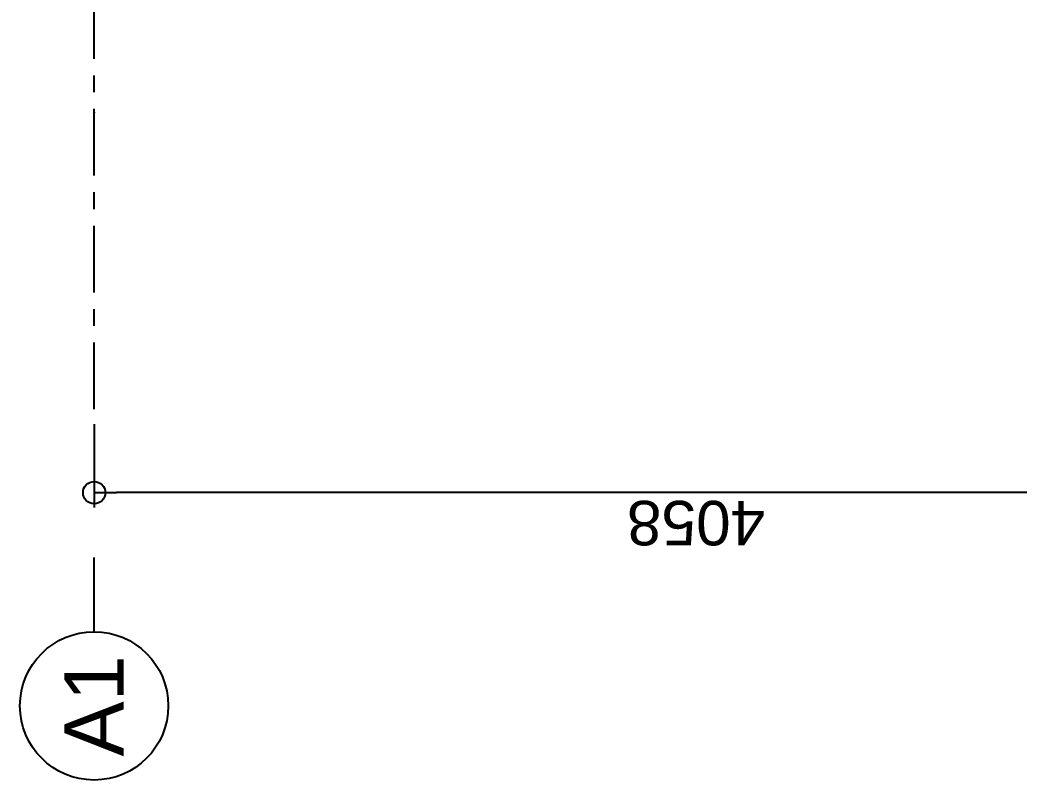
# Model space of a CAD drawing. Header units: millimetres. Extents: x -153298 to 620751, y -313239 to 250031.
# Drawn here: x -2134 to 1233, y 137637 to 140199 of the extents above; entities that cross this region are included whole.
import ezdxf
from ezdxf.enums import TextEntityAlignment as Align

# ---------------------------------------------------------------- set-up
doc = ezdxf.new("R2010")
doc.units = ezdxf.units.MM
doc.linetypes.add('CENTER', pattern=[2, 1.25, -0.25, 0.25, -0.25])
doc.linetypes.add('TA_GL_000.90000', pattern=[2.475, 0.9, -0.225, 0.225, -0.225, 0.9])
doc.layers.get('DEFPOINTS').update_dxf_attribs({"color": 250})
for name, color, linetype in [('000 - 0_SYM_DWG_GRID-BUBBLE_MAIN_COLOR_6', 6, 'Continuous'), ('000 - 0_SYM_DWG_GRIDLINE_MAIN_COLOR_251', 251, 'Continuous'), ('000 - 0_SYM_DWG_SLOPE-SYM_TEXT_COLOR_3', 3, 'Continuous'), ('000 - D I M', 1, 'Continuous'), ('000 - GRID', 251, 'CENTER')]:
    doc.layers.add(name, color=color, linetype=linetype)
doc.styles.add('ARIAL', font='arial.ttf')
doc.styles.add('FAMELINE_FOR_CKST', font='arial.ttf')
doc.styles.add('TA', font='', dxfattribs={"height": 4.5})
doc.styles.get('TA').set_extended_font_data('Cordia New')
doc.dimstyles.new('FAMELINE-CKST_C-C', dxfattribs={"dimtxt": 0.3, "dimasz": 0.15, "dimexe": 0.1, "dimexo": 0.1, "dimgap": 0.05, "dimtad": 1, "dimzin": 0, "dimdsep": 46, "dimtxsty": 'FAMELINE_FOR_CKST', "dimblk": 'ORIGIN', "dimblk1": 'ORIGIN', "dimblk2": 'ORIGIN', "dimsah": 1, "dimcen": 0.1, "dimdle": 0.1, "dimclrd": 256, "dimclre": 256, "dimclrt": 3, "dimadec": 0, "dimazin": 0, "dimtfac": 1, "dimtix": 1, "dimtmove": 2, "dimatfit": 3, "dimfxl": 1, "dimtolj": 1, "dimtzin": 0, "dimlwd": -1, "dimlwe": -1, "dimarcsym": 0})

# ---------------------------------------------------------------- blocks, each defined once
blk = doc.blocks.new('*U4769')
at = {"layer": '000 - 0_SYM_DWG_GRID-BUBBLE_MAIN_COLOR_6'}
blk.add_line((35, 0), (30, 0), dxfattribs=at)
blk.add_circle((40, 0), 5, dxfattribs=at)
at = {"layer": '000 - 0_SYM_DWG_GRIDLINE_MAIN_COLOR_251', "color": 0, "linetype": 'ByBlock', "ltscale": 5}
blk.add_line((20, 0), (-600, 0), dxfattribs=at)
at = {"layer": '000 - 0_SYM_DWG_GRIDLINE_MAIN_COLOR_251', "color": 0}
blk.add_point((0, 0), dxfattribs=at)
at = {"style": 'TA', "flags": 1}
blk.add_attdef('LOCATION', (6, -6), '', height=4.5, rotation=270, dxfattribs=at)
at = {"layer": '000 - 0_SYM_DWG_SLOPE-SYM_TEXT_COLOR_3', "style": 'ARIAL'}
blk.add_attdef('GRID-HEAD', text='', height=4, rotation=180, dxfattribs=at).set_placement((40, 0), align=Align.MIDDLE_CENTER)
blk = doc.blocks.new('_Origin')
at = {"color": 0, "linetype": 'ByBlock', "lineweight": -2}
blk.add_line((0, 0), (-1, 0), dxfattribs=at)
blk.add_circle((0, 0), 0.5, dxfattribs=at)
blk = doc.blocks.new('*D5512')
at = {"layer": '000 - D I M', "transparency": 16777216}
for p, q in [((-3230, 4058), (-3511.2, 4058)), ((-3461.2, 75), (-3461.2, 3983)), ((-3230, 0), (-3511.2, 0))]:
    blk.add_line(p, q, dxfattribs=at)
at = {"layer": 'DEFPOINTS', "color": 0, "transparency": 16777216}
for p in [(-3461.2, 4058), (-3180, 4058), (-3180, 0)]:
    blk.add_point(p, dxfattribs=at)
at = {"layer": '000 - D I M', "transparency": 16777216, "xscale": 75, "yscale": 75, "zscale": 75}
for p, rotation in [((-3461.2, 4058), 90), ((-3461.2, 0), 270)]:
    blk.add_blockref('_Origin', p, dxfattribs=dict(at, rotation=rotation))
at = {"layer": '000 - D I M', "color": 3, "transparency": 16777216, "insert": (-3562.8, 2029), "char_height": 150, "attachment_point": 5, "rotation": 90, "style": 'FAMELINE_FOR_CKST'}
blk.add_mtext('\\A1;4058', dxfattribs=at)
blk = doc.blocks.new('W-1-PP19-ST-ENT1-1_20260610-010700_LOPF_DIMS')
at = {"layer": '000 - GRID', "linetype": 'TA_GL_000.90000', "xscale": 50, "yscale": 50, "zscale": 50, "rotation": 180}
blk.add_blockref('*U4769', (-2180, 4058), dxfattribs=at).add_auto_attribs({'GRID-HEAD': 'A1'})
at = {"layer": '000 - D I M'}
dim = blk.add_linear_dim(base=(-3461.2, 4058), p1=(-3180, 0), p2=(-3180, 4058), angle=270, dimstyle='FAMELINE-CKST_C-C', override={"dimscale": 500, "dimdec": 0, "dimlfac": 1}, dxfattribs=at)
dim.commit()
dim.dimension.update_dxf_attribs({"geometry": '*D5512', "text_midpoint": (-3562.8, 2029)})

msp = doc.modelspace()

# ---------------------------------------------------------------- block references
at = {"color": 6, "rotation": 90}
msp.add_blockref('W-1-PP19-ST-ENT1-1_20260610-010700_LOPF_DIMS', (2173.8173, 142066.7222), dxfattribs=at)

doc.saveas('drawing.dxf')
